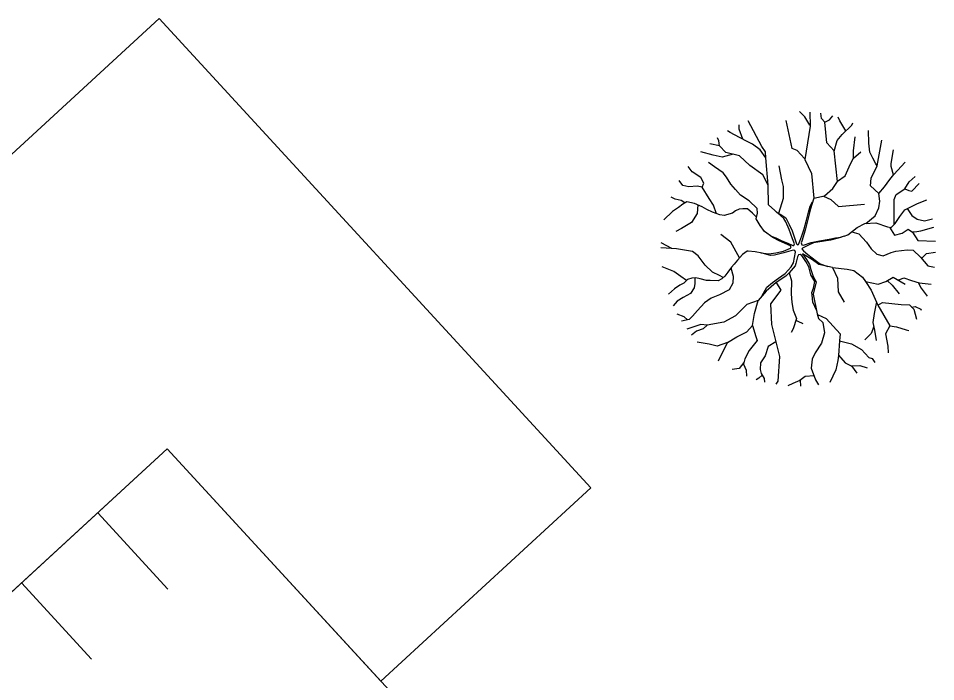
# Model space of a CAD drawing. Extents: x -76 to 67, y -47 to 42.
# Drawn here: x -34.4 to -4.73, y -16.42 to 5.03 of the extents above; entities that cross this region are included whole.
import ezdxf

# ---------------------------------------------------------------- set-up
doc = ezdxf.new("R2010")
doc.units = 0
for name, color, linetype in [('Survey Exist Building', 7, 'Continuous'), ('Survey Exist Driveway', 7, 'Continuous'), ('Survey Exist Trees', 7, 'Continuous')]:
    doc.layers.add(name, color=color, linetype=linetype)

msp = doc.modelspace()

# ---------------------------------------------------------------- linework, layer by layer
at = {"layer": 'Survey Exist Building'}
msp.add_lwpolyline([(-15.887, -10.152), (-29.846, 5.025), (-44.308, -8.277), (-37.258, -15.943), (-29.592, -8.892), (-22.683, -16.403)], close=True, dxfattribs=at)
at = {"layer": 'Survey Exist Driveway'}
for p, q in [((-31.835, -10.955), (-29.566, -13.423)), ((-34.303, -13.225), (-32.033, -15.693))]:
    msp.add_line(p, q, dxfattribs=at)
msp.add_lwpolyline([(-20.926, -18.314), (-29.592, -8.892), (-54.044, -31.383), (-45.378, -40.805)], close=True, dxfattribs=at)
at = {"layer": 'Survey Exist Trees'}
for points in [[(-8.808, 1.57), (-8.967, 1.84), (-9.136, 2.017)], [(-8.807, 1.989), (-8.79, 1.543), (-8.966, 0.457), (-8.746, 0.005), (-8.678, -0.789), (-8.328, -0.716), (-8.064, -0.472), (-7.906, -0.246), (-8.014, 0.738), (-8.258, 1.001), (-8.313, 1.669), (-8.43, 1.783), (-8.452, 1.958)], [(-8.313, 1.669), (-8.162, 1.741), (-8.061, 1.875)], [(-7.637, 1.388), (-7.83, 1.712), (-7.892, 1.828)], [(-10.972, 1.121), (-11.087, 1.444), (-11.086, 1.587)], [(-10.14, -1.003), (-10.152, -0.365), (-10.224, 0.518), (-10.24, 0.712), (-10.351, 0.878), (-10.795, 1.712)], [(-8.978, 0.499), (-9.212, 0.752), (-9.372, 0.814), (-9.566, 1.719)], [(-8.014, 0.736), (-7.917, 1.072), (-7.76, 1.271), (-7.446, 1.569), (-7.409, 1.651)], [(-10.224, 0.518), (-10.406, 0.775), (-10.661, 0.96), (-10.803, 1.031), (-11.073, 1.174), (-11.385, 1.33), (-11.463, 1.384)], [(-7.392, 0.502), (-7.391, 0.744), (-7.334, 1.199)], [(-6.62, 0.261), (-6.667, 0.317), (-6.766, 0.502), (-6.866, 0.701), (-6.893, 0.985), (-6.909, 1.396)], [(-10.152, -0.365), (-10.322, -0.036), (-10.748, 0.263), (-11.074, 0.576), (-11.515, 0.69), (-11.728, 0.904), (-12.041, 0.971)], [(-11.728, 0.904), (-11.746, 1.062), (-11.793, 1.166)], [(-6.988, -1.602), (-6.685, -1.358), (-6.571, -1.1), (-6.543, -0.886), (-6.57, -0.637), (-6.839, -0.388), (-6.816, -0.14), (-6.62, 0.261), (-6.475, 1.09)], [(-11.284, 0.631), (-11.643, 0.534), (-11.927, 0.605), (-12.327, 0.707)], [(-7.906, -0.241), (-7.664, -0.067), (-7.492, 0.317), (-7.392, 0.502), (-7.15, 0.715)], [(-6.095, -0.038), (-6.17, 0.231), (-6.17, 0.33), (-6.094, 0.775)], [(-10.264, -1.862), (-10.264, -1.862), (-10.412, -1.672), (-10.539, -1.458), (-10.496, -1.273), (-10.51, -1.117), (-10.765, -0.875), (-11.049, -0.69), (-11.205, -0.505), (-11.361, -0.334), (-11.503, -0.106), (-11.602, 0.036), (-11.886, 0.221), (-12.084, 0.364)], [(-6.57, -0.636), (-6.385, -0.423), (-6.214, -0.182), (-6.085, -0.025), (-5.724, 0.372)], [(-11.82, -1.291), (-11.917, -1.016), (-12.059, -0.803), (-12.285, -0.433), (-12.228, -0.305), (-12.327, -0.12), (-12.611, 0.066), (-12.739, 0.231)], [(-9.809, -1.275), (-9.656, -0.79), (-9.655, -0.406), (-9.711, -0.193), (-9.796, 0.262)], [(-12.284, -0.436), (-12.442, -0.404), (-12.712, -0.418), (-12.911, -0.375), (-13.034, -0.22)], [(-6.075, -1.632), (-6.073, -0.827), (-6.007, -0.666), (-5.732, -0.482), (-5.592, -0.259), (-5.4, -0.083)], [(-5.731, -0.481), (-5.603, -0.538), (-5.504, -0.566), (-5.267, -0.314)], [(-12.843, -0.941), (-12.969, -0.859), (-13.154, -0.816), (-13.293, -0.752)], [(-8.678, -0.789), (-8.792, -1.162), (-8.866, -1.474), (-8.953, -1.823), (-9.064, -2.18), (-9.081, -2.234), (-9.059, -2.297), (-9.009, -2.303), (-8.764, -2.218), (-8.493, -2.163), (-8.177, -2.115), (-7.97, -2.069), (-7.794, -2.05)], [(-8.36, -0.722), (-8.126, -0.833), (-7.875, -1.052), (-7.034, -0.986)], [(-7.696, -2.017), (-7.569, -1.973), (-7.269, -1.731), (-7.027, -1.603), (-6.672, -1.589), (-6.288, -1.718), (-6.175, -1.732), (-6.046, -1.604), (-5.889, -1.377), (-5.733, -1.163), (-5.562, -1.078), (-5.32, -0.965), (-5.023, -0.845)], [(-10.526, -1.404), (-10.652, -1.273), (-10.823, -1.131), (-10.965, -1.131), (-11.093, -1.145), (-11.207, -1.201), (-11.306, -1.273), (-11.577, -1.343), (-11.719, -1.329), (-11.946, -1.244), (-12.131, -1.158), (-12.287, -1.073), (-12.528, -0.959), (-12.784, -0.902), (-12.912, -0.987), (-13.055, -1.086), (-13.24, -1.214), (-13.52, -1.485)], [(-12.425, -1.007), (-12.444, -1.286), (-12.629, -1.57), (-12.957, -1.769), (-13.14, -1.866)], [(-10.051, -2.02), (-9.904, -2.069), (-9.704, -2.165), (-9.518, -2.246), (-9.356, -2.315), (-9.316, -2.313), (-9.303, -2.269), (-9.364, -2.1), (-9.475, -1.801), (-9.578, -1.558), (-9.644, -1.442), (-9.833, -1.275), (-10.14, -1.003)], [(-9.887, -1.227), (-9.707, -1.339), (-9.577, -1.42), (-9.471, -1.635), (-9.378, -1.844), (-9.288, -2.103), (-9.234, -2.259), (-9.207, -2.295), (-9.166, -2.284), (-9.127, -2.181), (-9.063, -2.008), (-8.981, -1.781), (-8.911, -1.503), (-8.848, -1.238), (-8.795, -1.044), (-8.715, -0.909)], [(-5.653, -1.124), (-5.505, -1.348), (-5.335, -1.462), (-5.094, -1.519), (-4.839, -1.459)], [(-6.222, -1.726), (-6.062, -1.988), (-5.82, -1.917), (-5.62, -1.789), (-5.478, -1.889), (-5.308, -2.159), (-4.739, -2.178)], [(-5.511, -1.866), (-5.407, -1.875), (-5.208, -1.846), (-4.789, -1.72)], [(-11.074, -2.718), (-11.357, -2.209), (-11.685, -1.958)], [(-10.383, -2.557), (-10.131, -2.583), (-9.904, -2.56), (-9.652, -2.497), (-9.424, -2.401), (-9.402, -2.36), (-9.43, -2.329), (-9.798, -2.165), (-10.001, -2.057), (-10.264, -1.862)], [(-7.696, -2.017), (-7.884, -2.081), (-8.134, -2.144), (-8.409, -2.188), (-8.681, -2.229), (-8.867, -2.318), (-9.038, -2.4), (-9.059, -2.427), (-9.012, -2.489), (-8.865, -2.606), (-8.589, -2.827), (-8.464, -2.914), (-8.22, -2.993)], [(-7.446, -1.873), (-7.213, -1.944), (-6.972, -2.215), (-6.816, -2.428), (-6.632, -2.599), (-6.433, -2.656), (-6.177, -2.543), (-6.02, -2.5), (-5.65, -2.458), (-5.466, -2.472), (-5.224, -2.7), (-4.983, -2.97), (-4.772, -3.02)], [(-13.268, -2.416), (-13.616, -2.236)], [(-11.607, -3.352), (-11.724, -3.292), (-11.951, -3.178), (-12.192, -2.95), (-12.419, -2.651), (-12.603, -2.509), (-12.859, -2.466), (-13.115, -2.423), (-13.62, -2.398)], [(-10.796, -2.498), (-10.826, -2.496), (-10.983, -2.61), (-11.139, -2.795), (-11.253, -2.922), (-11.339, -3.022), (-11.453, -3.178), (-11.553, -3.306), (-11.653, -3.392), (-11.767, -3.463), (-12.023, -3.448), (-12.15, -3.448), (-12.349, -3.391), (-12.491, -3.362), (-12.62, -3.376), (-12.762, -3.419), (-12.876, -3.533), (-13.004, -3.604), (-13.175, -3.717), (-13.372, -3.891)], [(-10.352, -3.951), (-10.195, -3.664), (-10.014, -3.518), (-9.815, -3.373), (-9.602, -3.225), (-9.406, -3.012), (-9.333, -2.876), (-9.272, -2.536), (-9.291, -2.484), (-9.341, -2.473), (-9.641, -2.557), (-9.95, -2.625), (-10.08, -2.637), (-10.345, -2.564), (-10.574, -2.52), (-10.796, -2.498)], [(-8.591, -4.404), (-8.706, -4.149), (-8.73, -3.916), (-8.737, -3.836), (-8.689, -3.702), (-8.644, -3.485), (-8.769, -3.271), (-8.831, -3.006), (-8.931, -2.83), (-9.066, -2.64), (-9.116, -2.609), (-9.167, -2.62), (-9.202, -2.679), (-9.258, -2.904), (-9.275, -2.973), (-9.476, -3.197), (-9.583, -3.314), (-9.897, -3.513), (-10.213, -3.795), (-10.477, -4.091)], [(-8.068, -3.024), (-8.51, -2.937), (-8.712, -2.786), (-9.037, -2.585), (-8.916, -2.772), (-8.809, -2.937), (-8.774, -3.092), (-8.697, -3.321), (-8.596, -3.494), (-8.696, -3.887), (-8.567, -4.523)], [(-5.193, -2.735), (-5.025, -2.572), (-4.734, -2.532)], [(-12.79, -3.447), (-12.975, -3.319), (-13.202, -3.163), (-13.583, -3.005)], [(-11.353, -3.041), (-11.283, -3.306), (-11.298, -3.534), (-11.412, -3.747), (-11.725, -3.918), (-11.995, -4.017), (-12.209, -4.173), (-12.437, -4.415), (-12.594, -4.6), (-12.708, -4.713), (-12.957, -4.761)], [(-9.476, -3.197), (-9.392, -3.465), (-9.407, -3.877), (-9.38, -4.161), (-9.338, -4.403), (-9.239, -4.674), (-9.339, -5.015), (-9.41, -5.129)], [(-8.068, -3.024), (-7.594, -3.081), (-7.381, -3.129), (-7.102, -3.339), (-7.001, -3.487), (-6.817, -3.757), (-6.604, -4.243), (-6.214, -4.911), (-6.354, -5.174), (-6.285, -5.576), (-6.273, -5.791)], [(-8.068, -3.024), (-7.908, -3.377), (-7.886, -3.814), (-7.689, -4.152)], [(-12.524, -3.366), (-12.52, -3.547), (-12.549, -3.689), (-12.663, -3.874), (-12.905, -4.002), (-13.091, -4.116), (-13.222, -4.266)], [(-9.897, -3.513), (-9.742, -3.76), (-10.076, -4.204), (-10.038, -4.873), (-9.908, -5.437), (-9.782, -5.911), (-9.833, -6.702), (-9.9, -6.799)], [(-7.001, -3.487), (-6.591, -3.566), (-6.349, -3.481), (-6.107, -3.339), (-5.724, -3.567)], [(-6.301, -3.453), (-6.137, -3.595), (-5.91, -3.88)], [(-5.944, -3.437), (-5.766, -3.368), (-5.511, -3.453), (-5.269, -3.525), (-4.881, -3.564)], [(-5.301, -3.515), (-5.198, -3.696), (-5.006, -3.96)], [(-11.752, -6.048), (-11.463, -5.451), (-11.167, -5.27), (-10.844, -5.105), (-10.658, -4.901), (-10.59, -4.519), (-10.477, -4.091), (-10.84, -4.229), (-11.206, -4.589), (-11.581, -4.8), (-12.125, -4.895), (-12.332, -4.871), (-12.781, -5.025)], [(-6.649, -4.14), (-6.722, -4.519), (-6.765, -4.804), (-6.709, -5.06), (-6.653, -5.387)], [(-6.604, -4.243), (-6.451, -4.164), (-6.152, -4.193), (-5.854, -4.221), (-5.584, -4.236), (-5.442, -4.378), (-5.356, -4.696)], [(-5.513, -4.307), (-5.399, -4.293), (-5.214, -4.378), (-5.199, -4.408)], [(-12.758, -4.723), (-12.868, -4.628), (-13.089, -4.534)], [(-9.255, -4.728), (-9.196, -4.759), (-9.026, -4.844)], [(-8.567, -4.523), (-8.528, -4.674), (-8.386, -4.802), (-8.33, -5.144), (-8.43, -5.471), (-8.63, -5.784), (-8.73, -5.997), (-8.759, -6.281), (-8.618, -6.665), (-8.526, -6.823)], [(-8.56, -4.548), (-8.27, -4.676), (-7.818, -5.173), (-7.847, -5.4), (-7.88, -5.878), (-7.895, -6.038), (-7.967, -6.341), (-8.151, -6.751)], [(-12.127, -4.895), (-12.254, -5.013), (-12.467, -5.083), (-12.634, -5.218)], [(-10.658, -4.901), (-10.548, -5.256), (-10.506, -5.384), (-10.763, -5.711), (-10.905, -5.981), (-10.948, -6.151), (-10.864, -6.351), (-10.85, -6.543)], [(-6.735, -4.939), (-6.823, -5.159), (-7.022, -5.372)], [(-6.215, -4.912), (-5.998, -4.947), (-5.685, -5.046), (-5.601, -5.066)], [(-11.463, -5.451), (-11.8, -5.568), (-12.056, -5.51), (-12.442, -5.441)], [(-9.908, -5.437), (-10.151, -5.583), (-10.251, -5.882), (-10.394, -6.109), (-10.409, -6.323), (-10.38, -6.451), (-10.281, -6.621), (-10.264, -6.735)], [(-7.847, -5.4), (-7.453, -5.496), (-7.133, -5.677), (-6.896, -5.941), (-6.782, -5.97), (-6.706, -6.1)], [(-7.879, -5.866), (-7.664, -6.111), (-7.465, -6.211), (-7.181, -6.197), (-6.947, -6.271)], [(-10.935, -6.098), (-11.091, -6.294), (-11.313, -6.323)], [(-7.454, -6.211), (-7.278, -6.445)], [(-10.349, -6.505), (-10.452, -6.607), (-10.537, -6.657)], [(-8.668, -6.53), (-8.959, -6.551), (-9.13, -6.679), (-9.358, -6.779), (-9.51, -6.858)], [(-9.112, -6.666), (-9.101, -6.87)]]:
    msp.add_lwpolyline(points, dxfattribs=at)

doc.saveas('drawing.dxf')
